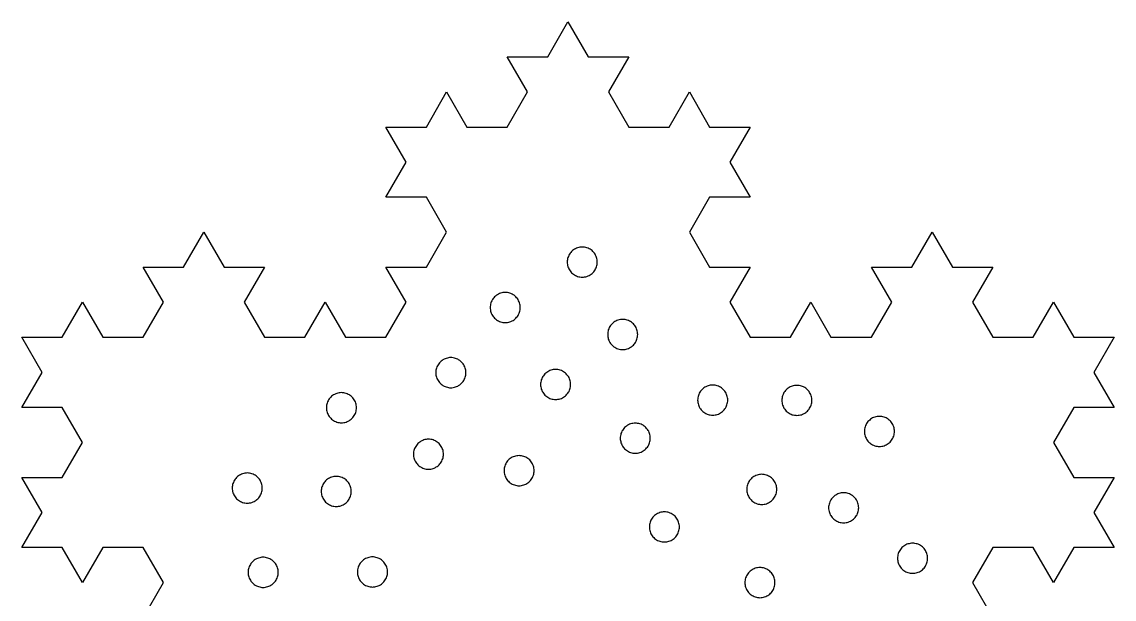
# Model space of a CAD drawing. Header units: millimetres. Extents: x 0 to 476, y 5 to 280.
# Drawn here: x 128 to 229.7, y 226.3 to 280 of the extents above; entities that cross this region are included whole.
import ezdxf

# ---------------------------------------------------------------- set-up
doc = ezdxf.new("R2010")
doc.units = ezdxf.units.MM
doc.layers.add('CUT', color=1, linetype='Continuous')

msp = doc.modelspace()

# ---------------------------------------------------------------- linework, layer by layer
at = {"layer": 'CUT'}
msp.add_lwpolyline([(139.3, 224.53), (141.19, 227.79), (139.3, 231.06), (135.54, 231.06), (133.65, 227.79), (131.77, 231.06), (128, 231.06), (129.88, 234.32), (128, 237.58), (131.77, 237.58), (133.65, 240.84), (131.77, 244.11), (128, 244.11), (129.88, 247.37), (128, 250.63), (131.77, 250.63), (133.65, 253.9), (135.54, 250.63), (139.3, 250.63), (141.19, 253.9), (139.3, 257.16), (143.07, 257.16), (144.95, 260.42), (146.84, 257.16), (150.61, 257.16), (148.72, 253.9), (150.61, 250.63), (154.37, 250.63), (156.26, 253.9), (158.14, 250.63), (161.91, 250.63), (163.79, 253.9), (161.91, 257.16), (165.68, 257.16), (167.56, 260.42), (165.68, 263.69), (161.91, 263.69), (163.79, 266.95), (161.91, 270.21), (165.68, 270.21), (167.56, 273.47), (169.45, 270.21), (173.21, 270.21), (175.1, 273.47), (173.21, 276.74), (176.98, 276.74), (178.86, 280), (180.75, 276.74), (184.52, 276.74), (184.52, 276.74), (182.63, 273.47), (184.52, 270.21), (188.28, 270.21), (190.17, 273.47), (192.05, 270.21), (195.82, 270.21), (193.94, 266.95), (195.82, 263.69), (192.05, 263.69), (190.17, 260.42), (192.05, 257.16), (195.82, 257.16), (193.94, 253.9), (195.82, 250.63), (199.59, 250.63), (201.47, 253.9), (203.35, 250.63), (207.12, 250.63), (209.01, 253.9), (207.12, 257.16), (210.89, 257.16), (212.77, 260.42), (214.66, 257.16), (218.43, 257.16), (216.54, 253.9), (218.43, 250.63), (222.19, 250.63), (224.08, 253.9), (225.96, 250.63), (229.73, 250.63), (227.85, 247.37), (229.73, 244.11), (225.96, 244.11), (224.08, 240.84), (225.96, 237.58), (229.73, 237.58), (227.85, 234.32), (229.73, 231.06), (225.96, 231.06), (224.08, 227.79), (222.19, 231.06), (218.43, 231.06), (216.54, 227.79), (218.43, 224.53)], dxfattribs=at)
for points in [[(181.48, 257.1), (181.52, 257.2), (181.55, 257.31), (181.57, 257.42), (181.59, 257.53), (181.59, 257.63), (181.59, 257.74), (181.57, 257.85), (181.55, 257.96), (181.52, 258.07), (181.48, 258.17), (181.44, 258.27), (181.38, 258.37), (181.32, 258.46), (181.26, 258.54), (181.18, 258.62), (181.1, 258.7), (181.01, 258.77), (180.92, 258.83), (180.83, 258.88), (180.73, 258.93), (180.62, 258.97), (180.52, 259), (180.41, 259.02), (180.3, 259.03), (180.19, 259.03), (180.08, 259.03), (179.97, 259.02), (179.86, 259), (179.76, 258.97), (179.66, 258.93), (179.56, 258.88), (179.46, 258.83), (179.37, 258.77), (179.28, 258.7), (179.2, 258.62), (179.13, 258.54), (179.06, 258.46), (179, 258.37), (178.94, 258.27), (178.9, 258.17), (178.86, 258.07), (178.83, 257.96), (178.81, 257.85), (178.8, 257.74), (178.79, 257.63), (178.8, 257.53), (178.81, 257.42), (178.83, 257.31), (178.86, 257.2), (178.9, 257.1), (178.94, 257), (179, 256.9), (179.06, 256.81), (179.13, 256.73), (179.2, 256.64), (179.28, 256.57), (179.37, 256.5), (179.46, 256.44), (179.56, 256.39), (179.66, 256.34), (179.76, 256.3), (179.86, 256.27), (179.97, 256.25), (180.08, 256.24), (180.19, 256.23), (180.3, 256.24), (180.41, 256.25), (180.52, 256.27), (180.62, 256.3), (180.73, 256.34), (180.83, 256.39), (180.92, 256.44), (181.01, 256.5), (181.1, 256.57), (181.18, 256.64), (181.26, 256.73), (181.32, 256.81), (181.38, 256.9), (181.44, 257), (181.48, 257.1)], [(174.31, 252.87), (174.35, 252.97), (174.38, 253.08), (174.4, 253.19), (174.41, 253.3), (174.42, 253.4), (174.41, 253.51), (174.4, 253.62), (174.38, 253.73), (174.35, 253.84), (174.31, 253.94), (174.27, 254.04), (174.21, 254.14), (174.15, 254.23), (174.08, 254.31), (174.01, 254.39), (173.93, 254.47), (173.84, 254.54), (173.75, 254.6), (173.65, 254.65), (173.55, 254.7), (173.45, 254.74), (173.34, 254.77), (173.24, 254.79), (173.13, 254.8), (173.02, 254.8), (172.91, 254.8), (172.8, 254.79), (172.69, 254.77), (172.59, 254.74), (172.48, 254.7), (172.38, 254.65), (172.29, 254.6), (172.2, 254.54), (172.11, 254.47), (172.03, 254.39), (171.95, 254.31), (171.89, 254.23), (171.82, 254.14), (171.77, 254.04), (171.72, 253.94), (171.69, 253.84), (171.66, 253.73), (171.64, 253.62), (171.62, 253.51), (171.62, 253.4), (171.62, 253.3), (171.64, 253.19), (171.66, 253.08), (171.69, 252.97), (171.72, 252.87), (171.77, 252.77), (171.82, 252.67), (171.89, 252.58), (171.95, 252.5), (172.03, 252.41), (172.11, 252.34), (172.2, 252.27), (172.29, 252.21), (172.38, 252.16), (172.48, 252.11), (172.59, 252.07), (172.69, 252.04), (172.8, 252.02), (172.91, 252.01), (173.02, 252), (173.13, 252.01), (173.24, 252.02), (173.34, 252.04), (173.45, 252.07), (173.55, 252.11), (173.65, 252.16), (173.75, 252.21), (173.84, 252.27), (173.93, 252.34), (174.01, 252.41), (174.08, 252.5), (174.15, 252.58), (174.21, 252.67), (174.27, 252.77), (174.31, 252.87)], [(185.29, 250.46), (185.32, 250.57), (185.34, 250.68), (185.35, 250.78), (185.36, 250.89), (185.35, 251), (185.34, 251.11), (185.32, 251.22), (185.29, 251.33), (185.25, 251.43), (185.2, 251.53), (185.15, 251.63), (185.09, 251.72), (185.02, 251.8), (184.95, 251.88), (184.87, 251.96), (184.78, 252.03), (184.69, 252.09), (184.59, 252.14), (184.49, 252.19), (184.39, 252.23), (184.28, 252.26), (184.18, 252.28), (184.07, 252.29), (183.96, 252.29), (183.85, 252.29), (183.74, 252.28), (183.63, 252.26), (183.52, 252.23), (183.42, 252.19), (183.32, 252.14), (183.22, 252.09), (183.13, 252.03), (183.05, 251.96), (182.97, 251.88), (182.89, 251.8), (182.82, 251.72), (182.76, 251.63), (182.71, 251.53), (182.66, 251.43), (182.62, 251.33), (182.59, 251.22), (182.57, 251.11), (182.56, 251), (182.56, 250.89), (182.56, 250.78), (182.57, 250.68), (182.59, 250.57), (182.62, 250.46), (182.66, 250.36), (182.71, 250.26), (182.76, 250.16), (182.82, 250.07), (182.89, 249.98), (182.97, 249.9), (183.05, 249.83), (183.13, 249.76), (183.22, 249.7), (183.32, 249.65), (183.42, 249.6), (183.52, 249.56), (183.63, 249.53), (183.74, 249.51), (183.85, 249.5), (183.96, 249.49), (184.07, 249.5), (184.18, 249.51), (184.28, 249.53), (184.39, 249.56), (184.49, 249.6), (184.59, 249.65), (184.69, 249.7), (184.78, 249.76), (184.87, 249.83), (184.95, 249.9), (185.02, 249.98), (185.09, 250.07), (185.15, 250.16), (185.2, 250.26), (185.25, 250.36), (185.29, 250.46)], [(169.25, 246.8), (169.28, 246.91), (169.31, 247.01), (169.34, 247.12), (169.35, 247.23), (169.35, 247.34), (169.35, 247.45), (169.34, 247.56), (169.31, 247.67), (169.28, 247.77), (169.25, 247.88), (169.2, 247.98), (169.15, 248.07), (169.09, 248.16), (169.02, 248.25), (168.94, 248.33), (168.86, 248.4), (168.78, 248.47), (168.68, 248.53), (168.59, 248.59), (168.49, 248.63), (168.39, 248.67), (168.28, 248.7), (168.17, 248.72), (168.06, 248.74), (167.95, 248.74), (167.84, 248.74), (167.73, 248.72), (167.63, 248.7), (167.52, 248.67), (167.42, 248.63), (167.32, 248.59), (167.22, 248.53), (167.13, 248.47), (167.04, 248.4), (166.96, 248.33), (166.89, 248.25), (166.82, 248.16), (166.76, 248.07), (166.71, 247.98), (166.66, 247.88), (166.62, 247.77), (166.59, 247.67), (166.57, 247.56), (166.56, 247.45), (166.55, 247.34), (166.56, 247.23), (166.57, 247.12), (166.59, 247.01), (166.62, 246.91), (166.66, 246.8), (166.71, 246.7), (166.76, 246.61), (166.82, 246.52), (166.89, 246.43), (166.96, 246.35), (167.04, 246.28), (167.13, 246.21), (167.22, 246.15), (167.32, 246.09), (167.42, 246.05), (167.52, 246.01), (167.63, 245.98), (167.73, 245.96), (167.84, 245.94), (167.95, 245.94), (168.06, 245.94), (168.17, 245.96), (168.28, 245.98), (168.39, 246.01), (168.49, 246.05), (168.59, 246.09), (168.68, 246.15), (168.78, 246.21), (168.86, 246.28), (168.94, 246.35), (169.02, 246.43), (169.09, 246.52), (169.15, 246.61), (169.2, 246.7), (169.25, 246.8)], [(179, 245.7), (179.04, 245.81), (179.07, 245.91), (179.09, 246.02), (179.11, 246.13), (179.11, 246.24), (179.11, 246.35), (179.09, 246.46), (179.07, 246.57), (179.04, 246.67), (179, 246.78), (178.96, 246.88), (178.9, 246.97), (178.84, 247.06), (178.77, 247.15), (178.7, 247.23), (178.62, 247.3), (178.53, 247.37), (178.44, 247.43), (178.35, 247.49), (178.25, 247.53), (178.14, 247.57), (178.04, 247.6), (177.93, 247.62), (177.82, 247.64), (177.71, 247.64), (177.6, 247.64), (177.49, 247.62), (177.38, 247.6), (177.28, 247.57), (177.17, 247.53), (177.07, 247.49), (176.98, 247.43), (176.89, 247.37), (176.8, 247.3), (176.72, 247.23), (176.65, 247.15), (176.58, 247.06), (176.52, 246.97), (176.46, 246.88), (176.42, 246.78), (176.38, 246.67), (176.35, 246.57), (176.33, 246.46), (176.31, 246.35), (176.31, 246.24), (176.31, 246.13), (176.33, 246.02), (176.35, 245.91), (176.38, 245.81), (176.42, 245.7), (176.46, 245.6), (176.52, 245.51), (176.58, 245.42), (176.65, 245.33), (176.72, 245.25), (176.8, 245.18), (176.89, 245.11), (176.98, 245.05), (177.07, 244.99), (177.17, 244.95), (177.28, 244.91), (177.38, 244.88), (177.49, 244.86), (177.6, 244.84), (177.71, 244.84), (177.82, 244.84), (177.93, 244.86), (178.04, 244.88), (178.14, 244.91), (178.25, 244.95), (178.35, 244.99), (178.44, 245.05), (178.53, 245.11), (178.62, 245.18), (178.7, 245.25), (178.77, 245.33), (178.84, 245.42), (178.9, 245.51), (178.96, 245.6), (179, 245.7)], [(193.63, 244.25), (193.67, 244.35), (193.7, 244.46), (193.72, 244.57), (193.74, 244.68), (193.74, 244.79), (193.74, 244.89), (193.72, 245), (193.7, 245.11), (193.67, 245.22), (193.63, 245.32), (193.59, 245.42), (193.53, 245.52), (193.47, 245.61), (193.41, 245.69), (193.33, 245.78), (193.25, 245.85), (193.16, 245.92), (193.07, 245.98), (192.98, 246.03), (192.88, 246.08), (192.77, 246.12), (192.67, 246.15), (192.56, 246.17), (192.45, 246.18), (192.34, 246.19), (192.23, 246.18), (192.12, 246.17), (192.01, 246.15), (191.91, 246.12), (191.81, 246.08), (191.71, 246.03), (191.61, 245.98), (191.52, 245.92), (191.43, 245.85), (191.35, 245.78), (191.28, 245.69), (191.21, 245.61), (191.15, 245.52), (191.09, 245.42), (191.05, 245.32), (191.01, 245.22), (190.98, 245.11), (190.96, 245), (190.95, 244.89), (190.94, 244.79), (190.95, 244.68), (190.96, 244.57), (190.98, 244.46), (191.01, 244.35), (191.05, 244.25), (191.09, 244.15), (191.15, 244.05), (191.21, 243.96), (191.28, 243.88), (191.35, 243.8), (191.43, 243.72), (191.52, 243.65), (191.61, 243.59), (191.71, 243.54), (191.81, 243.49), (191.91, 243.45), (192.01, 243.42), (192.12, 243.4), (192.23, 243.39), (192.34, 243.39), (192.45, 243.39), (192.56, 243.4), (192.67, 243.42), (192.77, 243.45), (192.88, 243.49), (192.98, 243.54), (193.07, 243.59), (193.16, 243.65), (193.25, 243.72), (193.33, 243.8), (193.41, 243.88), (193.47, 243.96), (193.53, 244.05), (193.59, 244.15), (193.63, 244.25)], [(159.1, 243.64), (159.13, 243.75), (159.15, 243.86), (159.16, 243.97), (159.16, 244.08), (159.16, 244.19), (159.15, 244.3), (159.13, 244.4), (159.1, 244.51), (159.06, 244.61), (159.01, 244.71), (158.96, 244.81), (158.9, 244.9), (158.83, 244.99), (158.75, 245.07), (158.67, 245.14), (158.59, 245.21), (158.5, 245.27), (158.4, 245.32), (158.3, 245.37), (158.2, 245.41), (158.09, 245.44), (157.98, 245.46), (157.87, 245.47), (157.76, 245.48), (157.65, 245.47), (157.54, 245.46), (157.44, 245.44), (157.33, 245.41), (157.23, 245.37), (157.13, 245.32), (157.03, 245.27), (156.94, 245.21), (156.85, 245.14), (156.77, 245.07), (156.7, 244.99), (156.63, 244.9), (156.57, 244.81), (156.52, 244.71), (156.47, 244.61), (156.43, 244.51), (156.4, 244.4), (156.38, 244.3), (156.37, 244.19), (156.36, 244.08), (156.37, 243.97), (156.38, 243.86), (156.4, 243.75), (156.43, 243.64), (156.47, 243.54), (156.52, 243.44), (156.57, 243.34), (156.63, 243.25), (156.7, 243.17), (156.77, 243.09), (156.85, 243.01), (156.94, 242.94), (157.03, 242.88), (157.13, 242.83), (157.23, 242.78), (157.33, 242.74), (157.44, 242.71), (157.54, 242.69), (157.65, 242.68), (157.76, 242.68), (157.87, 242.68), (157.98, 242.69), (158.09, 242.71), (158.2, 242.74), (158.3, 242.78), (158.4, 242.83), (158.5, 242.88), (158.59, 242.94), (158.67, 243.01), (158.75, 243.09), (158.83, 243.17), (158.9, 243.25), (158.96, 243.34), (159.01, 243.44), (159.06, 243.54), (159.1, 243.64)], [(201.47, 244.23), (201.51, 244.33), (201.54, 244.44), (201.56, 244.54), (201.57, 244.65), (201.58, 244.76), (201.57, 244.87), (201.56, 244.98), (201.54, 245.09), (201.51, 245.19), (201.47, 245.3), (201.43, 245.4), (201.37, 245.49), (201.31, 245.59), (201.24, 245.67), (201.17, 245.75), (201.09, 245.83), (201, 245.89), (200.91, 245.96), (200.81, 246.01), (200.71, 246.06), (200.61, 246.09), (200.51, 246.12), (200.4, 246.15), (200.29, 246.16), (200.18, 246.16), (200.07, 246.16), (199.96, 246.15), (199.85, 246.12), (199.75, 246.09), (199.64, 246.06), (199.54, 246.01), (199.45, 245.96), (199.36, 245.89), (199.27, 245.83), (199.19, 245.75), (199.11, 245.67), (199.05, 245.59), (198.98, 245.49), (198.93, 245.4), (198.89, 245.3), (198.85, 245.19), (198.82, 245.09), (198.8, 244.98), (198.78, 244.87), (198.78, 244.76), (198.78, 244.65), (198.8, 244.54), (198.82, 244.44), (198.85, 244.33), (198.89, 244.23), (198.93, 244.13), (198.98, 244.03), (199.05, 243.94), (199.11, 243.85), (199.19, 243.77), (199.27, 243.7), (199.36, 243.63), (199.45, 243.57), (199.54, 243.51), (199.64, 243.47), (199.75, 243.43), (199.85, 243.4), (199.96, 243.38), (200.07, 243.37), (200.18, 243.36), (200.29, 243.37), (200.4, 243.38), (200.51, 243.4), (200.61, 243.43), (200.71, 243.47), (200.81, 243.51), (200.91, 243.57), (201, 243.63), (201.09, 243.7), (201.17, 243.77), (201.24, 243.85), (201.31, 243.94), (201.37, 244.03), (201.43, 244.13), (201.47, 244.23)], [(209.16, 241.33), (209.2, 241.44), (209.23, 241.54), (209.25, 241.65), (209.26, 241.76), (209.27, 241.87), (209.26, 241.98), (209.25, 242.09), (209.23, 242.2), (209.2, 242.3), (209.16, 242.41), (209.12, 242.51), (209.06, 242.6), (209, 242.69), (208.93, 242.78), (208.86, 242.86), (208.78, 242.93), (208.69, 243), (208.6, 243.06), (208.5, 243.12), (208.4, 243.16), (208.3, 243.2), (208.2, 243.23), (208.09, 243.25), (207.98, 243.27), (207.87, 243.27), (207.76, 243.27), (207.65, 243.25), (207.54, 243.23), (207.44, 243.2), (207.33, 243.16), (207.23, 243.12), (207.14, 243.06), (207.05, 243), (206.96, 242.93), (206.88, 242.86), (206.8, 242.78), (206.74, 242.69), (206.68, 242.6), (206.62, 242.51), (206.58, 242.41), (206.54, 242.3), (206.51, 242.2), (206.49, 242.09), (206.47, 241.98), (206.47, 241.87), (206.47, 241.76), (206.49, 241.65), (206.51, 241.54), (206.54, 241.44), (206.58, 241.33), (206.62, 241.23), (206.68, 241.14), (206.74, 241.05), (206.8, 240.96), (206.88, 240.88), (206.96, 240.81), (207.05, 240.74), (207.14, 240.68), (207.23, 240.62), (207.33, 240.58), (207.44, 240.54), (207.54, 240.51), (207.65, 240.49), (207.76, 240.47), (207.87, 240.47), (207.98, 240.47), (208.09, 240.49), (208.2, 240.51), (208.3, 240.54), (208.4, 240.58), (208.5, 240.62), (208.6, 240.68), (208.69, 240.74), (208.78, 240.81), (208.86, 240.88), (208.93, 240.96), (209, 241.05), (209.06, 241.14), (209.12, 241.23), (209.16, 241.33)], [(186.46, 240.81), (186.49, 240.92), (186.51, 241.02), (186.53, 241.13), (186.53, 241.24), (186.53, 241.35), (186.51, 241.46), (186.49, 241.57), (186.46, 241.67), (186.42, 241.78), (186.38, 241.88), (186.32, 241.97), (186.26, 242.06), (186.19, 242.15), (186.12, 242.23), (186.04, 242.31), (185.95, 242.37), (185.86, 242.44), (185.77, 242.49), (185.67, 242.54), (185.56, 242.57), (185.46, 242.6), (185.35, 242.62), (185.24, 242.64), (185.13, 242.64), (185.02, 242.64), (184.91, 242.62), (184.8, 242.6), (184.7, 242.57), (184.59, 242.54), (184.49, 242.49), (184.4, 242.44), (184.31, 242.37), (184.22, 242.31), (184.14, 242.23), (184.07, 242.15), (184, 242.06), (183.94, 241.97), (183.88, 241.88), (183.84, 241.78), (183.8, 241.67), (183.77, 241.57), (183.75, 241.46), (183.73, 241.35), (183.73, 241.24), (183.73, 241.13), (183.75, 241.02), (183.77, 240.92), (183.8, 240.81), (183.84, 240.71), (183.88, 240.61), (183.94, 240.51), (184, 240.42), (184.07, 240.33), (184.14, 240.25), (184.22, 240.18), (184.31, 240.11), (184.4, 240.05), (184.49, 239.99), (184.59, 239.95), (184.7, 239.91), (184.8, 239.88), (184.91, 239.86), (185.02, 239.85), (185.13, 239.84), (185.24, 239.85), (185.35, 239.86), (185.46, 239.88), (185.56, 239.91), (185.67, 239.95), (185.77, 239.99), (185.86, 240.05), (185.95, 240.11), (186.04, 240.18), (186.12, 240.25), (186.19, 240.33), (186.26, 240.42), (186.32, 240.51), (186.38, 240.61), (186.42, 240.71), (186.46, 240.81)], [(167.2, 239.32), (167.23, 239.42), (167.25, 239.53), (167.27, 239.64), (167.27, 239.75), (167.27, 239.86), (167.25, 239.97), (167.23, 240.08), (167.2, 240.18), (167.16, 240.28), (167.12, 240.38), (167.06, 240.48), (167, 240.57), (166.94, 240.66), (166.86, 240.74), (166.78, 240.81), (166.69, 240.88), (166.6, 240.94), (166.51, 241), (166.41, 241.04), (166.3, 241.08), (166.2, 241.11), (166.09, 241.13), (165.98, 241.14), (165.87, 241.15), (165.76, 241.14), (165.65, 241.13), (165.54, 241.11), (165.44, 241.08), (165.34, 241.04), (165.24, 241), (165.14, 240.94), (165.05, 240.88), (164.96, 240.81), (164.88, 240.74), (164.81, 240.66), (164.74, 240.57), (164.68, 240.48), (164.62, 240.38), (164.58, 240.28), (164.54, 240.18), (164.51, 240.08), (164.49, 239.97), (164.48, 239.86), (164.47, 239.75), (164.48, 239.64), (164.49, 239.53), (164.51, 239.42), (164.54, 239.32), (164.58, 239.21), (164.62, 239.11), (164.68, 239.02), (164.74, 238.93), (164.81, 238.84), (164.88, 238.76), (164.96, 238.68), (165.05, 238.62), (165.14, 238.56), (165.24, 238.5), (165.34, 238.46), (165.44, 238.42), (165.54, 238.39), (165.65, 238.37), (165.76, 238.35), (165.87, 238.35), (165.98, 238.35), (166.09, 238.37), (166.2, 238.39), (166.3, 238.42), (166.41, 238.46), (166.51, 238.5), (166.6, 238.56), (166.69, 238.62), (166.78, 238.68), (166.86, 238.76), (166.94, 238.84), (167, 238.93), (167.06, 239.02), (167.12, 239.11), (167.16, 239.21), (167.2, 239.32)], [(175.64, 237.79), (175.67, 237.89), (175.69, 238), (175.7, 238.11), (175.71, 238.22), (175.7, 238.33), (175.69, 238.44), (175.67, 238.54), (175.64, 238.65), (175.6, 238.75), (175.56, 238.85), (175.5, 238.95), (175.44, 239.04), (175.37, 239.13), (175.3, 239.21), (175.22, 239.28), (175.13, 239.35), (175.04, 239.41), (174.94, 239.47), (174.84, 239.51), (174.74, 239.55), (174.63, 239.58), (174.53, 239.6), (174.42, 239.61), (174.31, 239.62), (174.2, 239.61), (174.09, 239.6), (173.98, 239.58), (173.88, 239.55), (173.77, 239.51), (173.67, 239.47), (173.58, 239.41), (173.48, 239.35), (173.4, 239.28), (173.32, 239.21), (173.24, 239.13), (173.18, 239.04), (173.11, 238.95), (173.06, 238.85), (173.01, 238.75), (172.98, 238.65), (172.95, 238.54), (172.92, 238.44), (172.91, 238.33), (172.91, 238.22), (172.91, 238.11), (172.92, 238), (172.95, 237.89), (172.98, 237.79), (173.01, 237.68), (173.06, 237.58), (173.11, 237.49), (173.18, 237.39), (173.24, 237.31), (173.32, 237.23), (173.4, 237.15), (173.48, 237.09), (173.58, 237.02), (173.67, 236.97), (173.77, 236.92), (173.88, 236.89), (173.98, 236.86), (174.09, 236.84), (174.2, 236.82), (174.31, 236.82), (174.42, 236.82), (174.53, 236.84), (174.63, 236.86), (174.74, 236.89), (174.84, 236.92), (174.94, 236.97), (175.04, 237.02), (175.13, 237.09), (175.22, 237.15), (175.3, 237.23), (175.37, 237.31), (175.44, 237.39), (175.5, 237.49), (175.56, 237.58), (175.6, 237.68), (175.64, 237.79)], [(150.33, 236.16), (150.36, 236.27), (150.38, 236.38), (150.39, 236.49), (150.39, 236.6), (150.39, 236.71), (150.38, 236.81), (150.36, 236.92), (150.33, 237.03), (150.29, 237.13), (150.24, 237.23), (150.19, 237.33), (150.13, 237.42), (150.06, 237.5), (149.98, 237.59), (149.9, 237.66), (149.82, 237.73), (149.73, 237.79), (149.63, 237.84), (149.53, 237.89), (149.43, 237.93), (149.32, 237.96), (149.21, 237.98), (149.1, 237.99), (148.99, 238), (148.88, 237.99), (148.78, 237.98), (148.67, 237.96), (148.56, 237.93), (148.46, 237.89), (148.36, 237.84), (148.26, 237.79), (148.17, 237.73), (148.08, 237.66), (148, 237.59), (147.93, 237.5), (147.86, 237.42), (147.8, 237.33), (147.75, 237.23), (147.7, 237.13), (147.66, 237.03), (147.63, 236.92), (147.61, 236.81), (147.6, 236.71), (147.59, 236.6), (147.6, 236.49), (147.61, 236.38), (147.63, 236.27), (147.66, 236.16), (147.7, 236.06), (147.75, 235.96), (147.8, 235.86), (147.86, 235.77), (147.93, 235.69), (148, 235.61), (148.08, 235.53), (148.17, 235.46), (148.26, 235.4), (148.36, 235.35), (148.46, 235.3), (148.56, 235.26), (148.67, 235.23), (148.78, 235.21), (148.88, 235.2), (148.99, 235.2), (149.1, 235.2), (149.21, 235.21), (149.32, 235.23), (149.43, 235.26), (149.53, 235.3), (149.63, 235.35), (149.73, 235.4), (149.82, 235.46), (149.9, 235.53), (149.98, 235.61), (150.06, 235.69), (150.13, 235.77), (150.19, 235.86), (150.24, 235.96), (150.29, 236.06), (150.33, 236.16)], [(158.58, 235.75), (158.61, 235.85), (158.64, 235.96), (158.66, 236.06), (158.68, 236.17), (158.68, 236.28), (158.68, 236.39), (158.66, 236.5), (158.64, 236.61), (158.61, 236.72), (158.58, 236.82), (158.53, 236.92), (158.48, 237.01), (158.41, 237.11), (158.35, 237.19), (158.27, 237.27), (158.19, 237.35), (158.1, 237.42), (158.01, 237.48), (157.92, 237.53), (157.82, 237.58), (157.71, 237.61), (157.61, 237.64), (157.5, 237.67), (157.39, 237.68), (157.28, 237.68), (157.17, 237.68), (157.06, 237.67), (156.96, 237.64), (156.85, 237.61), (156.75, 237.58), (156.65, 237.53), (156.55, 237.48), (156.46, 237.42), (156.37, 237.35), (156.29, 237.27), (156.22, 237.19), (156.15, 237.11), (156.09, 237.01), (156.03, 236.92), (155.99, 236.82), (155.95, 236.72), (155.92, 236.61), (155.9, 236.5), (155.89, 236.39), (155.88, 236.28), (155.89, 236.17), (155.9, 236.06), (155.92, 235.96), (155.95, 235.85), (155.99, 235.75), (156.03, 235.65), (156.09, 235.55), (156.15, 235.46), (156.22, 235.37), (156.29, 235.29), (156.37, 235.22), (156.46, 235.15), (156.55, 235.09), (156.65, 235.04), (156.75, 234.99), (156.85, 234.95), (156.96, 234.92), (157.06, 234.9), (157.17, 234.89), (157.28, 234.88), (157.39, 234.89), (157.5, 234.9), (157.61, 234.92), (157.71, 234.95), (157.82, 234.99), (157.92, 235.04), (158.01, 235.09), (158.1, 235.15), (158.19, 235.22), (158.27, 235.29), (158.35, 235.37), (158.41, 235.46), (158.48, 235.55), (158.53, 235.65), (158.58, 235.75)], [(198.24, 236.04), (198.27, 236.15), (198.29, 236.26), (198.31, 236.37), (198.31, 236.48), (198.31, 236.59), (198.29, 236.69), (198.27, 236.8), (198.24, 236.91), (198.2, 237.01), (198.16, 237.11), (198.1, 237.21), (198.04, 237.3), (197.97, 237.38), (197.9, 237.47), (197.82, 237.54), (197.73, 237.61), (197.64, 237.67), (197.55, 237.72), (197.45, 237.77), (197.34, 237.81), (197.24, 237.84), (197.13, 237.86), (197.02, 237.87), (196.91, 237.88), (196.8, 237.87), (196.69, 237.86), (196.58, 237.84), (196.48, 237.81), (196.37, 237.77), (196.27, 237.72), (196.18, 237.67), (196.09, 237.61), (196, 237.54), (195.92, 237.47), (195.85, 237.38), (195.78, 237.3), (195.72, 237.21), (195.66, 237.11), (195.62, 237.01), (195.58, 236.91), (195.55, 236.8), (195.53, 236.69), (195.51, 236.59), (195.51, 236.48), (195.51, 236.37), (195.53, 236.26), (195.55, 236.15), (195.58, 236.04), (195.62, 235.94), (195.66, 235.84), (195.72, 235.74), (195.78, 235.65), (195.85, 235.57), (195.92, 235.49), (196, 235.41), (196.09, 235.34), (196.18, 235.28), (196.27, 235.23), (196.37, 235.18), (196.48, 235.14), (196.58, 235.11), (196.69, 235.09), (196.8, 235.08), (196.91, 235.08), (197.02, 235.08), (197.13, 235.09), (197.24, 235.11), (197.34, 235.14), (197.45, 235.18), (197.55, 235.23), (197.64, 235.28), (197.73, 235.34), (197.82, 235.41), (197.9, 235.49), (197.97, 235.57), (198.04, 235.65), (198.1, 235.74), (198.16, 235.84), (198.2, 235.94), (198.24, 236.04)], [(205.83, 234.22), (205.87, 234.33), (205.9, 234.43), (205.92, 234.54), (205.93, 234.65), (205.94, 234.76), (205.93, 234.87), (205.92, 234.98), (205.9, 235.09), (205.87, 235.19), (205.83, 235.3), (205.78, 235.39), (205.73, 235.49), (205.67, 235.58), (205.6, 235.67), (205.53, 235.75), (205.45, 235.82), (205.36, 235.89), (205.27, 235.95), (205.17, 236.01), (205.07, 236.05), (204.97, 236.09), (204.86, 236.12), (204.76, 236.14), (204.65, 236.16), (204.54, 236.16), (204.43, 236.16), (204.32, 236.14), (204.21, 236.12), (204.1, 236.09), (204, 236.05), (203.9, 236.01), (203.81, 235.95), (203.71, 235.89), (203.63, 235.82), (203.55, 235.75), (203.47, 235.67), (203.4, 235.58), (203.34, 235.49), (203.29, 235.39), (203.24, 235.3), (203.21, 235.19), (203.18, 235.09), (203.15, 234.98), (203.14, 234.87), (203.14, 234.76), (203.14, 234.65), (203.15, 234.54), (203.18, 234.43), (203.21, 234.33), (203.24, 234.22), (203.29, 234.12), (203.34, 234.03), (203.4, 233.94), (203.47, 233.85), (203.55, 233.77), (203.63, 233.69), (203.71, 233.63), (203.81, 233.57), (203.9, 233.51), (204, 233.47), (204.1, 233.43), (204.21, 233.4), (204.32, 233.38), (204.43, 233.36), (204.54, 233.36), (204.65, 233.36), (204.76, 233.38), (204.86, 233.4), (204.97, 233.43), (205.07, 233.47), (205.17, 233.51), (205.27, 233.57), (205.36, 233.63), (205.45, 233.69), (205.53, 233.77), (205.6, 233.85), (205.67, 233.94), (205.73, 234.03), (205.78, 234.12), (205.83, 234.22)], [(189.17, 232.54), (189.2, 232.65), (189.22, 232.76), (189.24, 232.87), (189.24, 232.98), (189.24, 233.09), (189.22, 233.2), (189.2, 233.3), (189.17, 233.41), (189.14, 233.51), (189.09, 233.61), (189.04, 233.71), (188.97, 233.8), (188.91, 233.89), (188.83, 233.97), (188.75, 234.04), (188.66, 234.11), (188.57, 234.17), (188.48, 234.22), (188.38, 234.27), (188.27, 234.31), (188.17, 234.34), (188.06, 234.36), (187.95, 234.37), (187.84, 234.38), (187.73, 234.37), (187.62, 234.36), (187.52, 234.34), (187.41, 234.31), (187.31, 234.27), (187.21, 234.22), (187.11, 234.17), (187.02, 234.11), (186.93, 234.04), (186.85, 233.97), (186.78, 233.89), (186.71, 233.8), (186.65, 233.71), (186.59, 233.61), (186.55, 233.51), (186.51, 233.41), (186.48, 233.3), (186.46, 233.2), (186.45, 233.09), (186.44, 232.98), (186.45, 232.87), (186.46, 232.76), (186.48, 232.65), (186.51, 232.54), (186.55, 232.44), (186.59, 232.34), (186.65, 232.24), (186.71, 232.15), (186.78, 232.07), (186.85, 231.99), (186.93, 231.91), (187.02, 231.84), (187.11, 231.78), (187.21, 231.73), (187.31, 231.68), (187.41, 231.64), (187.52, 231.61), (187.62, 231.59), (187.73, 231.58), (187.84, 231.58), (187.95, 231.58), (188.06, 231.59), (188.17, 231.61), (188.27, 231.64), (188.38, 231.68), (188.48, 231.73), (188.57, 231.78), (188.66, 231.84), (188.75, 231.91), (188.83, 231.99), (188.91, 232.07), (188.97, 232.15), (189.04, 232.24), (189.09, 232.34), (189.14, 232.44), (189.17, 232.54)], [(212.25, 229.53), (212.29, 229.63), (212.32, 229.73), (212.34, 229.84), (212.35, 229.95), (212.36, 230.06), (212.35, 230.17), (212.34, 230.28), (212.32, 230.39), (212.29, 230.49), (212.25, 230.6), (212.2, 230.7), (212.15, 230.79), (212.09, 230.88), (212.02, 230.97), (211.95, 231.05), (211.87, 231.13), (211.78, 231.19), (211.69, 231.26), (211.59, 231.31), (211.49, 231.36), (211.39, 231.39), (211.28, 231.42), (211.18, 231.44), (211.07, 231.46), (210.96, 231.46), (210.85, 231.46), (210.74, 231.44), (210.63, 231.42), (210.52, 231.39), (210.42, 231.36), (210.32, 231.31), (210.22, 231.26), (210.13, 231.19), (210.05, 231.13), (209.97, 231.05), (209.89, 230.97), (209.82, 230.88), (209.76, 230.79), (209.71, 230.7), (209.66, 230.6), (209.62, 230.49), (209.59, 230.39), (209.57, 230.28), (209.56, 230.17), (209.56, 230.06), (209.56, 229.95), (209.57, 229.84), (209.59, 229.73), (209.62, 229.63), (209.66, 229.53), (209.71, 229.43), (209.76, 229.33), (209.82, 229.24), (209.89, 229.15), (209.97, 229.07), (210.05, 229), (210.13, 228.93), (210.22, 228.87), (210.32, 228.81), (210.42, 228.77), (210.52, 228.73), (210.63, 228.7), (210.74, 228.68), (210.85, 228.67), (210.96, 228.66), (211.07, 228.67), (211.18, 228.68), (211.28, 228.7), (211.39, 228.73), (211.49, 228.77), (211.59, 228.81), (211.69, 228.87), (211.78, 228.93), (211.87, 229), (211.95, 229.07), (212.02, 229.15), (212.09, 229.24), (212.15, 229.33), (212.2, 229.43), (212.25, 229.53)], [(151.8, 228.32), (151.83, 228.42), (151.86, 228.53), (151.87, 228.64), (151.87, 228.75), (151.87, 228.86), (151.86, 228.97), (151.83, 229.08), (151.8, 229.18), (151.77, 229.29), (151.72, 229.39), (151.67, 229.48), (151.61, 229.57), (151.54, 229.66), (151.46, 229.74), (151.38, 229.82), (151.3, 229.88), (151.2, 229.94), (151.11, 230), (151.01, 230.04), (150.91, 230.08), (150.8, 230.11), (150.69, 230.13), (150.58, 230.15), (150.47, 230.15), (150.36, 230.15), (150.25, 230.13), (150.15, 230.11), (150.04, 230.08), (149.94, 230.04), (149.84, 230), (149.74, 229.94), (149.65, 229.88), (149.56, 229.82), (149.48, 229.74), (149.41, 229.66), (149.34, 229.57), (149.28, 229.48), (149.23, 229.39), (149.18, 229.29), (149.14, 229.18), (149.11, 229.08), (149.09, 228.97), (149.08, 228.86), (149.07, 228.75), (149.08, 228.64), (149.09, 228.53), (149.11, 228.42), (149.14, 228.32), (149.18, 228.21), (149.23, 228.11), (149.28, 228.02), (149.34, 227.93), (149.41, 227.84), (149.48, 227.76), (149.56, 227.69), (149.65, 227.62), (149.74, 227.56), (149.84, 227.5), (149.94, 227.46), (150.04, 227.42), (150.15, 227.39), (150.25, 227.37), (150.36, 227.35), (150.47, 227.35), (150.58, 227.35), (150.69, 227.37), (150.8, 227.39), (150.91, 227.42), (151.01, 227.46), (151.11, 227.5), (151.2, 227.56), (151.3, 227.62), (151.38, 227.69), (151.46, 227.76), (151.54, 227.84), (151.61, 227.93), (151.67, 228.02), (151.72, 228.11), (151.77, 228.21), (151.8, 228.32)], [(161.95, 228.25), (161.99, 228.35), (162.02, 228.46), (162.04, 228.56), (162.05, 228.67), (162.05, 228.78), (162.05, 228.89), (162.04, 229), (162.02, 229.11), (161.99, 229.22), (161.95, 229.32), (161.9, 229.42), (161.85, 229.51), (161.79, 229.61), (161.72, 229.69), (161.64, 229.77), (161.56, 229.85), (161.48, 229.92), (161.39, 229.98), (161.29, 230.03), (161.19, 230.08), (161.09, 230.11), (160.98, 230.14), (160.87, 230.17), (160.76, 230.18), (160.65, 230.18), (160.55, 230.18), (160.44, 230.17), (160.33, 230.14), (160.22, 230.11), (160.12, 230.08), (160.02, 230.03), (159.92, 229.98), (159.83, 229.92), (159.75, 229.85), (159.67, 229.77), (159.59, 229.69), (159.52, 229.61), (159.46, 229.51), (159.41, 229.42), (159.36, 229.32), (159.32, 229.22), (159.29, 229.11), (159.27, 229), (159.26, 228.89), (159.25, 228.78), (159.26, 228.67), (159.27, 228.56), (159.29, 228.46), (159.32, 228.35), (159.36, 228.25), (159.41, 228.15), (159.46, 228.05), (159.52, 227.96), (159.59, 227.87), (159.67, 227.79), (159.75, 227.72), (159.83, 227.65), (159.92, 227.59), (160.02, 227.54), (160.12, 227.49), (160.22, 227.45), (160.33, 227.42), (160.44, 227.4), (160.55, 227.39), (160.65, 227.38), (160.76, 227.39), (160.87, 227.4), (160.98, 227.42), (161.09, 227.45), (161.19, 227.49), (161.29, 227.54), (161.39, 227.59), (161.48, 227.65), (161.56, 227.72), (161.64, 227.79), (161.72, 227.87), (161.79, 227.96), (161.85, 228.05), (161.9, 228.15), (161.95, 228.25)], [(198.07, 227.36), (198.1, 227.47), (198.12, 227.58), (198.14, 227.69), (198.14, 227.79), (198.14, 227.9), (198.12, 228.01), (198.1, 228.12), (198.07, 228.23), (198.03, 228.33), (197.99, 228.43), (197.93, 228.53), (197.87, 228.62), (197.81, 228.7), (197.73, 228.78), (197.65, 228.86), (197.56, 228.93), (197.47, 228.99), (197.38, 229.04), (197.28, 229.09), (197.17, 229.13), (197.07, 229.16), (196.96, 229.18), (196.85, 229.19), (196.74, 229.19), (196.63, 229.19), (196.52, 229.18), (196.41, 229.16), (196.31, 229.13), (196.2, 229.09), (196.11, 229.04), (196.01, 228.99), (195.92, 228.93), (195.83, 228.86), (195.75, 228.78), (195.68, 228.7), (195.61, 228.62), (195.55, 228.53), (195.49, 228.43), (195.45, 228.33), (195.41, 228.23), (195.38, 228.12), (195.36, 228.01), (195.34, 227.9), (195.34, 227.79), (195.34, 227.69), (195.36, 227.58), (195.38, 227.47), (195.41, 227.36), (195.45, 227.26), (195.49, 227.16), (195.55, 227.06), (195.61, 226.97), (195.68, 226.89), (195.75, 226.81), (195.83, 226.73), (195.92, 226.66), (196.01, 226.6), (196.11, 226.55), (196.2, 226.5), (196.31, 226.46), (196.41, 226.43), (196.52, 226.41), (196.63, 226.4), (196.74, 226.39), (196.85, 226.4), (196.96, 226.41), (197.07, 226.43), (197.17, 226.46), (197.28, 226.5), (197.38, 226.55), (197.47, 226.6), (197.56, 226.66), (197.65, 226.73), (197.73, 226.81), (197.81, 226.89), (197.87, 226.97), (197.93, 227.06), (197.99, 227.16), (198.03, 227.26), (198.07, 227.36)]]:
    msp.add_lwpolyline(points, close=True, dxfattribs=at)

doc.saveas('drawing.dxf')
